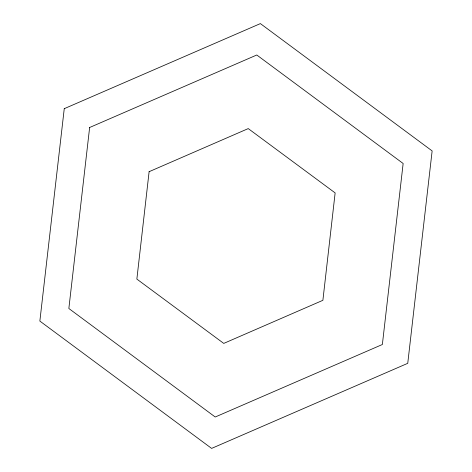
<?xml version="1.0" encoding="UTF-8"?>
<svg xmlns="http://www.w3.org/2000/svg" width="472" height="472" viewBox="0 0 472 472"><rect width="100%" height="100%" fill="white"/><g stroke="black" fill="none" stroke-linecap="round" stroke-linejoin="round"><path stroke-width="0.71" d="M64.251 108.678L39.86 321.078L211.615 448.4L407.749 363.322L432.14 150.922L260.385 23.6L64.251 108.678M89.633 127.499L68.853 308.505L215.22 417.006L382.367 344.501L403.147 163.495L256.78 54.994L89.633 127.499M149.111 171.69L136.862 279.094L223.752 343.404L322.889 300.31L335.138 192.906L248.248 128.596L149.111 171.69"/></g></svg>
